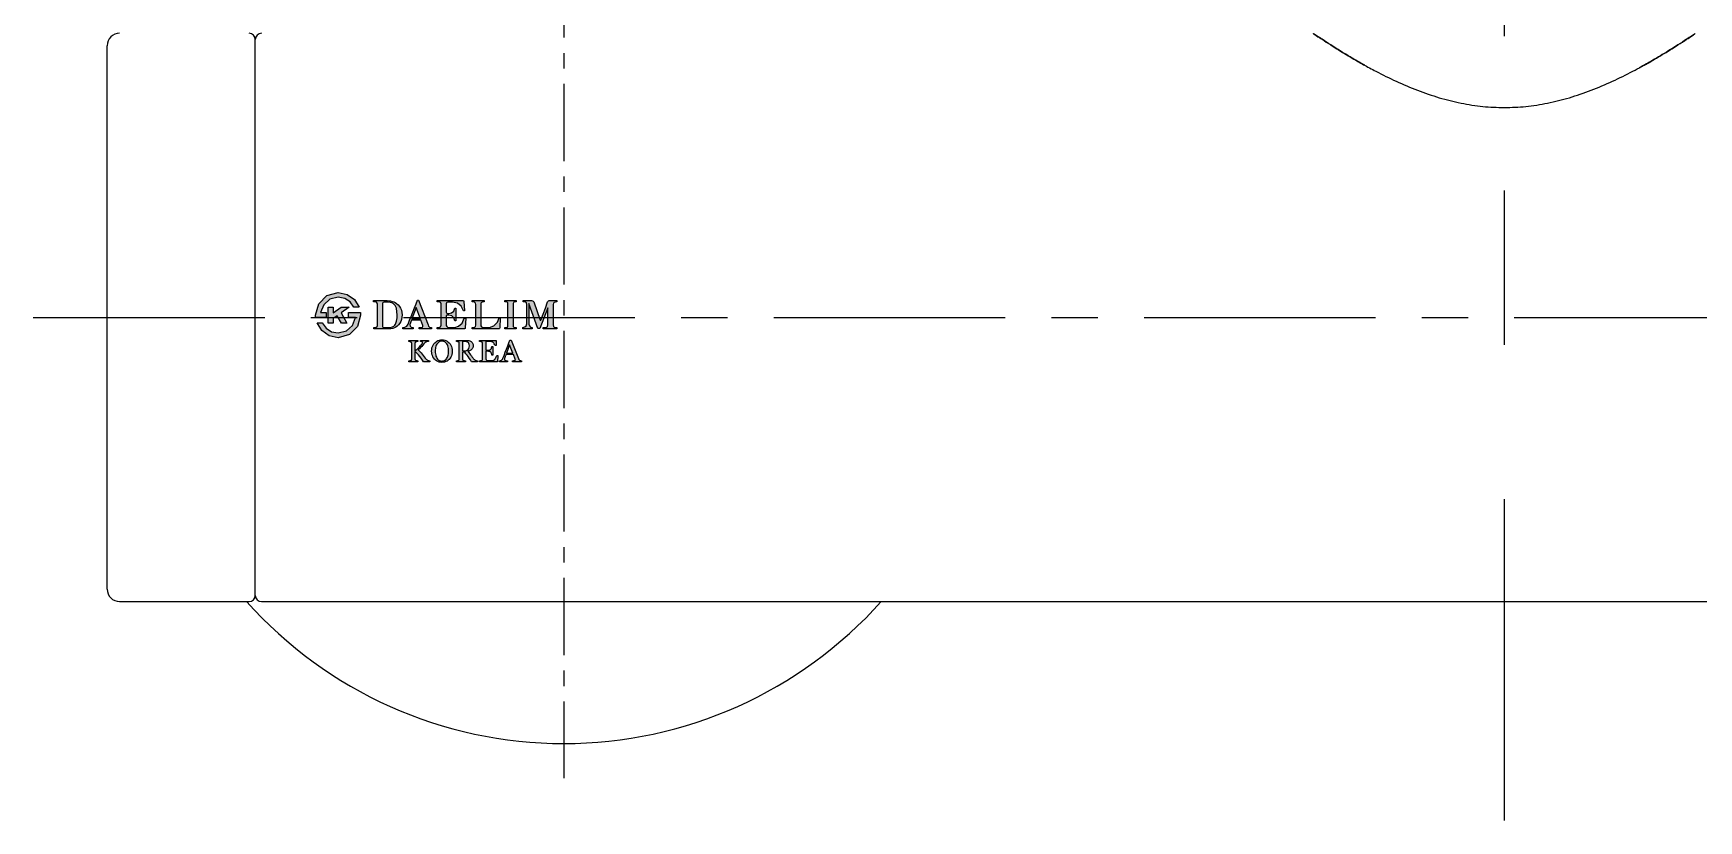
# Model space of a CAD drawing. Header units: millimetres. Extents: x 0 to 420, y 0 to 594.
# Drawn here: x 131.5 to 158.48, y 102.2 to 114.95 of the extents above; entities that cross this region are included whole.
import ezdxf

# ---------------------------------------------------------------- set-up
doc = ezdxf.new("R2010")
doc.units = ezdxf.units.MM
doc.header["$MEASUREMENT"] = 0
doc.linetypes.add('CENTER', pattern=[2, 1.25, -0.25, 0.25, -0.25])
doc.layers.get('0').update_dxf_attribs({"color": 2})
doc.layers.add('CL', color=1, linetype='CENTER')
doc.layers.add('D', color=2, linetype='Continuous')

msp = doc.modelspace()

# ---------------------------------------------------------------- hatches: boundary and pattern name
at = {"layer": 'D'}
h = msp.add_hatch(color=256, dxfattribs=at)
h.paths.add_polyline_path([(138.957, 110.213), (139.016, 110.272), (139.042, 110.344), (139.062, 110.344), (139.053, 110.177), (139.05, 110.168), (139.044, 110.162), (139.035, 110.161), (138.608, 110.161), (138.608, 110.184), (138.634, 110.184), (138.65, 110.19), (138.661, 110.203), (138.665, 110.221), (138.665, 110.557), (138.66, 110.58), (138.647, 110.593), (138.631, 110.598), (138.608, 110.598), (138.608, 110.621), (138.802, 110.621), (138.802, 110.598), (138.78, 110.598), (138.761, 110.591), (138.75, 110.577), (138.747, 110.561), (138.747, 110.229), (138.748, 110.21), (138.756, 110.195), (138.78, 110.187), (138.886, 110.187)])
h.paths.add_polyline_path([(139.016, 109.628), (138.727, 109.628), (138.727, 109.645), (138.732, 109.646), (138.739, 109.647), (138.747, 109.648), (138.754, 109.649), (138.759, 109.65), (138.763, 109.651), (138.767, 109.654), (138.771, 109.657), (138.773, 109.66), (138.775, 109.665), (138.776, 109.67), (138.777, 109.675), (138.777, 109.926), (138.776, 109.931), (138.775, 109.936), (138.774, 109.94), (138.771, 109.944), (138.768, 109.947), (138.763, 109.95), (138.758, 109.952), (138.752, 109.954), (138.745, 109.956), (138.738, 109.957), (138.732, 109.958), (138.727, 109.959), (138.727, 109.976), (138.996, 109.976), (138.996, 109.892), (138.978, 109.892), (138.974, 109.905), (138.966, 109.918), (138.957, 109.932), (138.946, 109.944), (138.936, 109.952), (138.926, 109.955), (138.92, 109.956), (138.914, 109.956), (138.908, 109.957), (138.9, 109.957), (138.892, 109.957), (138.884, 109.957), (138.829, 109.957), (138.829, 109.819), (138.868, 109.819), (138.88, 109.819), (138.889, 109.82), (138.896, 109.822), (138.901, 109.825), (138.906, 109.829), (138.911, 109.834), (138.914, 109.839), (138.918, 109.846), (138.92, 109.853), (138.922, 109.861), (138.924, 109.868), (138.925, 109.875), (138.944, 109.875), (138.944, 109.739), (138.925, 109.739), (138.924, 109.747), (138.922, 109.756), (138.92, 109.764), (138.917, 109.772), (138.914, 109.778), (138.911, 109.783), (138.906, 109.789), (138.9, 109.793), (138.894, 109.796), (138.887, 109.797), (138.878, 109.798), (138.868, 109.799), (138.829, 109.799), (138.829, 109.694), (138.829, 109.684), (138.83, 109.676), (138.831, 109.669), (138.833, 109.664), (138.836, 109.659), (138.84, 109.656), (138.844, 109.653), (138.85, 109.651), (138.857, 109.65), (138.865, 109.649), (138.876, 109.648), (138.888, 109.648), (138.894, 109.648), (138.902, 109.648), (138.91, 109.648), (138.918, 109.648), (138.926, 109.649), (138.932, 109.649), (138.938, 109.65), (138.945, 109.651), (138.951, 109.653), (138.957, 109.655), (138.962, 109.657), (138.966, 109.66), (138.973, 109.669), (138.981, 109.681), (138.989, 109.695), (138.996, 109.71), (139.002, 109.722), (139.005, 109.731), (139.023, 109.731)])
h.paths.add_polyline_path([(138.623, 109.881), (138.621, 109.869), (138.617, 109.858), (138.613, 109.848), (138.607, 109.839), (138.599, 109.831), (138.591, 109.824), (138.583, 109.818), (138.573, 109.813), (138.562, 109.808), (138.551, 109.804), (138.539, 109.8), (138.555, 109.778), (138.569, 109.759), (138.581, 109.742), (138.594, 109.726), (138.608, 109.707), (138.623, 109.686), (138.63, 109.677), (138.637, 109.669), (138.643, 109.664), (138.649, 109.659), (138.654, 109.656), (138.66, 109.652), (138.665, 109.65), (138.67, 109.649), (138.676, 109.647), (138.682, 109.646), (138.687, 109.646), (138.692, 109.645), (138.692, 109.628), (138.598, 109.628), (138.578, 109.659), (138.559, 109.687), (138.542, 109.713), (138.525, 109.736), (138.506, 109.761), (138.487, 109.786), (138.452, 109.786), (138.452, 109.675), (138.452, 109.67), (138.453, 109.665), (138.454, 109.66), (138.457, 109.656), (138.461, 109.653), (138.466, 109.65), (138.47, 109.649), (138.475, 109.648), (138.481, 109.647), (138.488, 109.646), (138.495, 109.646), (138.5, 109.645), (138.5, 109.628), (138.353, 109.628), (138.353, 109.645), (138.357, 109.646), (138.363, 109.646), (138.37, 109.647), (138.377, 109.648), (138.382, 109.649), (138.385, 109.65), (138.39, 109.653), (138.393, 109.656), (138.396, 109.66), (138.398, 109.664), (138.399, 109.669), (138.399, 109.675), (138.399, 109.927), (138.399, 109.933), (138.398, 109.938), (138.397, 109.943), (138.395, 109.947), (138.391, 109.95), (138.385, 109.953), (138.381, 109.954), (138.376, 109.955), (138.369, 109.957), (138.363, 109.958), (138.358, 109.958), (138.353, 109.959), (138.353, 109.976), (138.514, 109.976), (138.528, 109.976), (138.542, 109.974), (138.555, 109.972), (138.568, 109.968), (138.579, 109.963), (138.59, 109.957), (138.6, 109.95), (138.608, 109.942), (138.614, 109.932), (138.62, 109.92), (138.623, 109.908), (138.624, 109.893)])
h.paths.add_polyline_path([(139.275, 110.585), (139.272, 110.573), (139.272, 110.215), (139.274, 110.199), (139.282, 110.189), (139.297, 110.184), (139.319, 110.184), (139.319, 110.161), (139.136, 110.161), (139.136, 110.184), (139.161, 110.184), (139.179, 110.192), (139.186, 110.207), (139.187, 110.221), (139.187, 110.57), (139.185, 110.583), (139.176, 110.593), (139.16, 110.598), (139.136, 110.598), (139.136, 110.621), (139.319, 110.621), (139.319, 110.598), (139.297, 110.598), (139.284, 110.594)])
h.paths.add_polyline_path([(139.835, 110.504), (139.706, 110.168), (139.671, 110.168), (139.526, 110.573), (139.526, 110.572), (139.526, 110.294), (139.526, 110.239), (139.534, 110.211), (139.553, 110.191), (139.579, 110.184), (139.579, 110.161), (139.429, 110.161), (139.429, 110.184), (139.463, 110.193), (139.484, 110.213), (139.493, 110.242), (139.493, 110.557), (139.486, 110.582), (139.469, 110.594), (139.449, 110.598), (139.431, 110.598), (139.431, 110.621), (139.571, 110.621), (139.584, 110.618), (139.596, 110.61), (139.605, 110.598), (139.707, 110.306), (139.719, 110.306), (139.756, 110.403), (139.793, 110.5), (139.826, 110.598), (139.833, 110.608), (139.843, 110.616), (139.856, 110.621), (139.98, 110.621), (139.98, 110.598), (139.956, 110.597), (139.936, 110.591), (139.923, 110.577), (139.918, 110.557), (139.918, 110.226), (139.923, 110.203), (139.936, 110.189), (139.957, 110.184), (139.981, 110.184), (139.981, 110.161), (139.757, 110.161), (139.757, 110.184), (139.785, 110.183), (139.809, 110.187), (139.827, 110.201), (139.833, 110.226), (139.834, 110.501)])
h.paths.add_polyline_path([(139.24, 109.981), (139.356, 109.681), (139.359, 109.675), (139.361, 109.67), (139.364, 109.665), (139.368, 109.661), (139.372, 109.658), (139.378, 109.654), (139.382, 109.652), (139.387, 109.65), (139.392, 109.648), (139.398, 109.647), (139.403, 109.646), (139.407, 109.645), (139.407, 109.628), (139.262, 109.628), (139.262, 109.645), (139.274, 109.647), (139.285, 109.648), (139.294, 109.65), (139.301, 109.653), (139.305, 109.656), (139.307, 109.659), (139.307, 109.661), (139.307, 109.663), (139.306, 109.665), (139.306, 109.667), (139.305, 109.669), (139.305, 109.671), (139.276, 109.749), (139.154, 109.749), (139.15, 109.738), (139.146, 109.728), (139.143, 109.719), (139.14, 109.71), (139.137, 109.703), (139.135, 109.695), (139.133, 109.688), (139.132, 109.683), (139.13, 109.678), (139.13, 109.674), (139.129, 109.67), (139.129, 109.667), (139.131, 109.661), (139.136, 109.656), (139.145, 109.652), (139.155, 109.649), (139.167, 109.647), (139.18, 109.645), (139.18, 109.628), (139.049, 109.628), (139.049, 109.645), (139.053, 109.646), (139.058, 109.647), (139.064, 109.648), (139.07, 109.65), (139.076, 109.652), (139.08, 109.655), (139.086, 109.659), (139.091, 109.664), (139.095, 109.668), (139.099, 109.674), (139.102, 109.681), (139.106, 109.688), (139.124, 109.734), (139.143, 109.783), (139.164, 109.836), (139.184, 109.888), (139.203, 109.937), (139.22, 109.981)])
h.paths.add_polyline_path([(139.214, 109.905), (139.162, 109.77), (139.267, 109.77)], flags=16)
h.paths.add_polyline_path([(138.524, 109.817), (138.54, 109.829), (138.553, 109.845), (138.56, 109.865), (138.563, 109.888), (138.561, 109.907), (138.555, 109.924), (138.545, 109.938), (138.531, 109.948), (138.514, 109.954), (138.493, 109.957), (138.452, 109.957), (138.452, 109.807), (138.484, 109.807), (138.505, 109.809)], flags=16)
h.paths.add_polyline_path([(138.327, 110.498), (138.345, 110.498), (138.345, 110.292), (138.324, 110.292), (138.311, 110.341), (138.276, 110.374), (138.228, 110.386), (138.204, 110.386), (138.195, 110.383), (138.188, 110.377), (138.186, 110.369), (138.186, 110.248), (138.186, 110.235), (138.187, 110.224), (138.188, 110.215), (138.195, 110.201), (138.207, 110.191), (138.223, 110.187), (138.25, 110.187), (138.293, 110.187), (138.325, 110.187), (138.384, 110.206), (138.447, 110.257), (138.479, 110.334), (138.502, 110.334), (138.495, 110.179), (138.492, 110.17), (138.485, 110.163), (138.479, 110.161), (138.333, 110.161), (138.187, 110.161), (138.041, 110.161), (138.041, 110.184), (138.071, 110.186), (138.095, 110.196), (138.104, 110.223), (138.103, 110.568), (138.099, 110.582), (138.089, 110.593), (138.076, 110.597), (138.041, 110.598), (138.041, 110.621), (138.458, 110.621), (138.466, 110.619), (138.471, 110.615), (138.473, 110.609), (138.481, 110.457), (138.464, 110.457), (138.427, 110.531), (138.367, 110.578), (138.29, 110.595), (138.214, 110.595), (138.199, 110.592), (138.189, 110.583), (138.186, 110.57), (138.186, 110.431), (138.189, 110.422), (138.196, 110.415), (138.205, 110.412), (138.228, 110.412), (138.272, 110.422), (138.309, 110.45)])
h.paths.add_polyline_path([(136.569, 110.129), (136.67, 110.219), (136.719, 110.348), (136.603, 110.348), (136.603, 110.427), (136.719, 110.427), (136.766, 110.427), (136.798, 110.427), (136.799, 110.413), (136.8, 110.399), (136.8, 110.385), (136.75, 110.201), (136.619, 110.07), (136.435, 110.02), (136.288, 110.051), (136.17, 110.135), (136.093, 110.258), (136.178, 110.258), (136.24, 110.173), (136.329, 110.116), (136.435, 110.096)])
h.paths.add_polyline_path([(136.612, 110.514), (136.482, 110.42), (136.577, 110.253), (136.488, 110.253), (136.418, 110.374), (136.354, 110.328), (136.354, 110.253), (136.275, 110.253), (136.275, 110.514), (136.354, 110.514), (136.354, 110.424), (136.485, 110.514)])
h.paths.add_polyline_path([(136.63, 110.598), (136.541, 110.655), (136.435, 110.675), (136.301, 110.642), (136.201, 110.553), (136.151, 110.426), (136.239, 110.426), (136.239, 110.348), (136.151, 110.348), (136.1, 110.348), (136.072, 110.348), (136.071, 110.36), (136.07, 110.373), (136.07, 110.385), (136.12, 110.569), (136.251, 110.701), (136.435, 110.751), (136.582, 110.72), (136.7, 110.636), (136.777, 110.513), (136.692, 110.513)])
h.paths.add_polyline_path([(137.699, 110.506), (137.63, 110.326), (137.769, 110.326)], flags=16)
h.paths.add_polyline_path([(137.593, 110.301), (137.618, 110.365), (137.645, 110.435), (137.672, 110.504), (137.697, 110.568), (137.72, 110.627), (137.738, 110.627), (137.892, 110.23), (137.902, 110.204), (137.918, 110.189), (137.948, 110.184), (137.948, 110.161), (137.747, 110.161), (137.747, 110.183), (137.787, 110.183), (137.8, 110.188), (137.808, 110.2), (137.807, 110.217), (137.775, 110.303), (137.623, 110.303), (137.598, 110.234), (137.6, 110.206), (137.621, 110.19), (137.653, 110.184), (137.653, 110.161), (137.485, 110.161), (137.485, 110.184), (137.5, 110.186), (137.515, 110.19), (137.528, 110.195), (137.546, 110.208), (137.558, 110.221), (137.569, 110.241)])
h.paths.add_polyline_path([(137.071, 110.216), (137.071, 110.563), (137.068, 110.581), (137.059, 110.594), (137.041, 110.599), (137.009, 110.599), (137.009, 110.621), (137.231, 110.621), (137.259, 110.619), (137.286, 110.615), (137.313, 110.608), (137.339, 110.598), (137.362, 110.587), (137.383, 110.573), (137.408, 110.552), (137.429, 110.527), (137.447, 110.498), (137.46, 110.465), (137.468, 110.428), (137.471, 110.388), (137.469, 110.35), (137.463, 110.315), (137.452, 110.283), (137.435, 110.255), (137.416, 110.229), (137.393, 110.208), (137.37, 110.192), (137.347, 110.18), (137.32, 110.17), (137.287, 110.164), (137.252, 110.161), (137.218, 110.161), (137.011, 110.161), (137.011, 110.184), (137.037, 110.184), (137.054, 110.189), (137.066, 110.201)])
h.paths.add_polyline_path([(137.39, 110.34), (137.392, 110.388), (137.389, 110.439), (137.38, 110.498), (137.359, 110.543), (137.343, 110.559), (137.326, 110.573), (137.306, 110.584), (137.279, 110.591), (137.245, 110.594), (137.214, 110.595), (137.204, 110.594), (137.193, 110.594), (137.182, 110.594), (137.165, 110.589), (137.156, 110.579), (137.154, 110.566), (137.154, 110.213), (137.155, 110.199), (137.161, 110.191), (137.171, 110.184), (137.187, 110.183), (137.208, 110.184), (137.231, 110.184), (137.261, 110.185), (137.292, 110.19), (137.317, 110.198), (137.336, 110.209), (137.353, 110.224), (137.367, 110.241), (137.383, 110.285)], flags=16)
h.paths.add_polyline_path([(137.628, 109.674), (137.628, 109.926), (137.627, 109.931), (137.626, 109.936), (137.625, 109.94), (137.622, 109.944), (137.618, 109.948), (137.614, 109.95), (137.609, 109.952), (137.604, 109.954), (137.598, 109.956), (137.592, 109.957), (137.587, 109.958), (137.582, 109.959), (137.582, 109.976), (137.726, 109.976), (137.726, 109.959), (137.722, 109.959), (137.716, 109.958), (137.709, 109.957), (137.703, 109.955), (137.698, 109.954), (137.694, 109.953), (137.689, 109.951), (137.685, 109.947), (137.683, 109.943), (137.681, 109.939), (137.68, 109.934), (137.68, 109.928), (137.68, 109.808), (137.685, 109.808), (137.699, 109.821), (137.714, 109.834), (137.728, 109.847), (137.742, 109.86), (137.755, 109.874), (137.767, 109.887), (137.779, 109.901), (137.788, 109.913), (137.795, 109.923), (137.8, 109.932), (137.803, 109.939), (137.804, 109.947), (137.804, 109.949), (137.802, 109.951), (137.8, 109.953), (137.797, 109.954), (137.793, 109.955), (137.789, 109.957), (137.785, 109.957), (137.781, 109.958), (137.777, 109.958), (137.774, 109.959), (137.771, 109.959), (137.768, 109.959), (137.768, 109.976), (137.899, 109.976), (137.899, 109.959), (137.898, 109.959), (137.897, 109.959), (137.896, 109.959), (137.894, 109.959), (137.892, 109.958), (137.89, 109.958), (137.888, 109.958), (137.885, 109.958), (137.883, 109.957), (137.881, 109.957), (137.878, 109.956), (137.874, 109.956), (137.869, 109.954), (137.863, 109.952), (137.857, 109.949), (137.851, 109.946), (137.846, 109.943), (137.841, 109.939), (137.824, 109.919), (137.807, 109.899), (137.789, 109.879), (137.77, 109.859), (137.752, 109.841), (137.734, 109.823), (137.758, 109.796), (137.778, 109.772), (137.796, 109.751), (137.812, 109.73), (137.83, 109.708), (137.848, 109.686), (137.855, 109.677), (137.862, 109.67), (137.869, 109.664), (137.876, 109.659), (137.882, 109.655), (137.887, 109.652), (137.892, 109.65), (137.897, 109.649), (137.903, 109.647), (137.909, 109.646), (137.914, 109.646), (137.919, 109.645), (137.919, 109.628), (137.821, 109.628), (137.802, 109.657), (137.781, 109.686), (137.759, 109.715), (137.735, 109.743), (137.711, 109.771), (137.686, 109.798), (137.68, 109.798), (137.68, 109.677), (137.68, 109.672), (137.681, 109.667), (137.683, 109.663), (137.686, 109.659), (137.689, 109.655), (137.694, 109.652), (137.697, 109.651), (137.702, 109.65), (137.709, 109.648), (137.715, 109.647), (137.721, 109.646), (137.726, 109.645), (137.726, 109.628), (137.582, 109.628), (137.582, 109.645), (137.586, 109.646), (137.592, 109.646), (137.598, 109.647), (137.605, 109.648), (137.61, 109.649), (137.614, 109.65), (137.618, 109.652), (137.622, 109.656), (137.624, 109.659), (137.626, 109.664), (137.627, 109.669)])
h.paths.add_polyline_path([(137.997, 109.671), (137.984, 109.688), (137.972, 109.708), (137.962, 109.729), (137.955, 109.752), (137.951, 109.777), (137.95, 109.802), (137.951, 109.829), (137.956, 109.854), (137.963, 109.878), (137.973, 109.899), (137.985, 109.918), (138, 109.935), (138.016, 109.95), (138.034, 109.962), (138.053, 109.972), (138.074, 109.979), (138.095, 109.983), (138.117, 109.985), (138.14, 109.983), (138.162, 109.979), (138.183, 109.972), (138.202, 109.962), (138.22, 109.95), (138.236, 109.935), (138.25, 109.918), (138.262, 109.899), (138.272, 109.877), (138.279, 109.854), (138.283, 109.829), (138.285, 109.802), (138.283, 109.775), (138.279, 109.75), (138.271, 109.727), (138.262, 109.705), (138.249, 109.686), (138.235, 109.669), (138.219, 109.654), (138.201, 109.642), (138.182, 109.632), (138.161, 109.625), (138.14, 109.621), (138.117, 109.62), (138.094, 109.621), (138.071, 109.626), (138.05, 109.633), (138.031, 109.644), (138.013, 109.656)])
h.paths.add_polyline_path([(138.218, 109.868), (138.213, 109.887), (138.206, 109.904), (138.198, 109.919), (138.188, 109.932), (138.177, 109.942), (138.164, 109.951), (138.15, 109.958), (138.134, 109.962), (138.117, 109.963), (138.099, 109.961), (138.082, 109.957), (138.067, 109.949), (138.054, 109.939), (138.043, 109.927), (138.034, 109.913), (138.026, 109.898), (138.02, 109.881), (138.015, 109.863), (138.012, 109.843), (138.01, 109.823), (138.009, 109.802), (138.01, 109.779), (138.012, 109.758), (138.016, 109.738), (138.021, 109.72), (138.027, 109.703), (138.036, 109.687), (138.045, 109.674), (138.057, 109.663), (138.069, 109.654), (138.083, 109.647), (138.1, 109.643), (138.117, 109.642), (138.134, 109.643), (138.15, 109.647), (138.165, 109.654), (138.178, 109.663), (138.189, 109.675), (138.199, 109.688), (138.207, 109.704), (138.214, 109.721), (138.219, 109.739), (138.223, 109.758), (138.225, 109.779), (138.225, 109.802), (138.225, 109.825), (138.222, 109.847)], flags=16)

# ---------------------------------------------------------------- linework, layer by layer
at = {"color": 7, "linetype": 'Continuous'}
for p, q in [((132.693, 105.948), (132.693, 114.748)), ((135.093, 105.848), (135.093, 114.848)), ((132.893, 105.748), (134.993, 105.748)), ((135.193, 105.748), (178.573, 105.748))]:
    msp.add_line(p, q, dxfattribs=at)
for p, q in [((136.12, 110.569), (136.251, 110.701)), ((136.251, 110.701), (136.435, 110.751)), ((136.435, 110.675), (136.301, 110.642)), ((136.435, 110.751), (136.582, 110.72)), ((136.541, 110.655), (136.435, 110.675)), ((136.63, 110.598), (136.541, 110.655)), ((136.582, 110.72), (136.7, 110.636)), ((136.07, 110.385), (136.12, 110.569)), ((136.07, 110.373), (136.07, 110.385)), ((136.201, 110.553), (136.151, 110.426)), ((136.151, 110.426), (136.239, 110.426)), ((136.301, 110.642), (136.201, 110.553)), ((136.239, 110.426), (136.239, 110.348)), ((136.275, 110.253), (136.275, 110.514)), ((136.275, 110.514), (136.354, 110.514)), ((136.354, 110.424), (136.485, 110.514)), ((136.354, 110.514), (136.354, 110.424)), ((136.612, 110.514), (136.482, 110.42)), ((136.482, 110.42), (136.577, 110.253)), ((136.485, 110.514), (136.612, 110.514)), ((136.603, 110.427), (136.719, 110.427)), ((136.603, 110.348), (136.603, 110.427)), ((136.692, 110.513), (136.63, 110.598)), ((136.777, 110.513), (136.692, 110.513)), ((136.7, 110.636), (136.777, 110.513)), ((136.719, 110.427), (136.766, 110.427)), ((136.8, 110.385), (136.75, 110.201)), ((136.766, 110.427), (136.798, 110.427)), ((136.798, 110.427), (136.799, 110.413)), ((136.799, 110.413), (136.8, 110.399)), ((136.8, 110.399), (136.8, 110.385)), ((137.009, 110.621), (137.231, 110.621)), ((137.009, 110.599), (137.009, 110.621)), ((137.041, 110.599), (137.009, 110.599)), ((137.059, 110.594), (137.041, 110.599)), ((137.068, 110.581), (137.059, 110.594)), ((137.071, 110.563), (137.068, 110.581)), ((137.071, 110.216), (137.071, 110.563)), ((137.156, 110.579), (137.154, 110.566)), ((137.154, 110.566), (137.154, 110.213)), ((137.165, 110.589), (137.156, 110.579)), ((137.182, 110.594), (137.165, 110.589)), ((137.193, 110.594), (137.182, 110.594)), ((137.204, 110.594), (137.193, 110.594)), ((137.214, 110.595), (137.204, 110.594)), ((137.245, 110.594), (137.214, 110.595)), ((137.231, 110.621), (137.259, 110.619)), ((137.279, 110.591), (137.245, 110.594)), ((137.259, 110.619), (137.286, 110.615)), ((137.306, 110.584), (137.279, 110.591)), ((137.286, 110.615), (137.313, 110.608)), ((137.326, 110.573), (137.306, 110.584)), ((137.313, 110.608), (137.339, 110.598)), ((137.343, 110.559), (137.326, 110.573)), ((137.339, 110.598), (137.362, 110.587)), ((137.359, 110.543), (137.343, 110.559)), ((137.38, 110.498), (137.359, 110.543)), ((137.362, 110.587), (137.383, 110.573)), ((137.389, 110.439), (137.38, 110.498)), ((137.383, 110.573), (137.408, 110.552)), ((137.392, 110.388), (137.389, 110.439)), ((137.39, 110.34), (137.392, 110.388)), ((137.408, 110.552), (137.429, 110.527)), ((137.429, 110.527), (137.447, 110.498)), ((137.447, 110.498), (137.46, 110.465)), ((137.46, 110.465), (137.468, 110.428)), ((137.468, 110.428), (137.471, 110.388)), ((137.471, 110.388), (137.469, 110.35)), ((137.618, 110.365), (137.645, 110.435)), ((137.699, 110.506), (137.63, 110.326)), ((137.645, 110.435), (137.672, 110.504)), ((137.672, 110.504), (137.697, 110.568)), ((137.697, 110.568), (137.72, 110.627)), ((137.769, 110.326), (137.699, 110.506)), ((137.72, 110.627), (137.738, 110.627)), ((137.738, 110.627), (137.892, 110.23)), ((138.041, 110.598), (138.041, 110.621)), ((138.041, 110.621), (138.458, 110.621)), ((138.076, 110.597), (138.041, 110.598)), ((138.089, 110.593), (138.076, 110.597)), ((138.099, 110.582), (138.089, 110.593)), ((138.103, 110.568), (138.099, 110.582)), ((138.104, 110.223), (138.103, 110.568)), ((138.189, 110.583), (138.186, 110.57)), ((138.186, 110.57), (138.186, 110.431)), ((138.186, 110.431), (138.189, 110.422)), ((138.195, 110.383), (138.188, 110.377)), ((138.199, 110.592), (138.189, 110.583)), ((138.189, 110.422), (138.196, 110.415)), ((138.204, 110.386), (138.195, 110.383)), ((138.196, 110.415), (138.205, 110.412)), ((138.214, 110.595), (138.199, 110.592)), ((138.228, 110.386), (138.204, 110.386)), ((138.205, 110.412), (138.228, 110.412)), ((138.29, 110.595), (138.214, 110.595)), ((138.228, 110.412), (138.272, 110.422)), ((138.276, 110.374), (138.228, 110.386)), ((138.272, 110.422), (138.309, 110.45)), ((138.367, 110.578), (138.29, 110.595)), ((138.309, 110.45), (138.327, 110.498)), ((138.327, 110.498), (138.345, 110.498)), ((138.345, 110.498), (138.345, 110.292)), ((138.427, 110.531), (138.367, 110.578)), ((138.464, 110.457), (138.427, 110.531)), ((138.458, 110.621), (138.466, 110.619)), ((138.481, 110.457), (138.464, 110.457)), ((138.466, 110.619), (138.471, 110.615)), ((138.471, 110.615), (138.473, 110.609)), ((138.473, 110.609), (138.481, 110.457)), ((138.608, 110.621), (138.802, 110.621)), ((138.608, 110.598), (138.608, 110.621)), ((138.631, 110.598), (138.608, 110.598)), ((138.647, 110.593), (138.631, 110.598)), ((138.66, 110.58), (138.647, 110.593)), ((138.665, 110.557), (138.66, 110.58)), ((138.665, 110.221), (138.665, 110.557)), ((138.75, 110.577), (138.747, 110.561)), ((138.747, 110.561), (138.747, 110.229)), ((138.761, 110.591), (138.75, 110.577)), ((138.78, 110.598), (138.761, 110.591)), ((138.802, 110.598), (138.78, 110.598)), ((138.802, 110.621), (138.802, 110.598)), ((139.136, 110.621), (139.319, 110.621)), ((139.136, 110.598), (139.136, 110.621)), ((139.16, 110.598), (139.136, 110.598)), ((139.176, 110.593), (139.16, 110.598)), ((139.185, 110.583), (139.176, 110.593)), ((139.187, 110.57), (139.185, 110.583)), ((139.187, 110.221), (139.187, 110.57)), ((139.275, 110.585), (139.272, 110.573)), ((139.272, 110.573), (139.272, 110.215)), ((139.284, 110.594), (139.275, 110.585)), ((139.297, 110.598), (139.284, 110.594)), ((139.319, 110.598), (139.297, 110.598)), ((139.319, 110.621), (139.319, 110.598)), ((139.431, 110.621), (139.571, 110.621)), ((139.431, 110.598), (139.431, 110.621)), ((139.449, 110.598), (139.431, 110.598)), ((139.469, 110.594), (139.449, 110.598)), ((139.486, 110.582), (139.469, 110.594)), ((139.493, 110.557), (139.486, 110.582)), ((139.493, 110.242), (139.493, 110.557)), ((139.671, 110.168), (139.526, 110.573)), ((139.526, 110.573), (139.526, 110.572)), ((139.526, 110.572), (139.526, 110.294)), ((139.571, 110.621), (139.584, 110.618)), ((139.584, 110.618), (139.596, 110.61)), ((139.596, 110.61), (139.605, 110.598)), ((139.605, 110.598), (139.707, 110.306)), ((139.835, 110.504), (139.706, 110.168)), ((139.719, 110.306), (139.756, 110.403)), ((139.756, 110.403), (139.793, 110.5)), ((139.793, 110.5), (139.826, 110.598)), ((139.826, 110.598), (139.833, 110.608)), ((139.833, 110.608), (139.843, 110.616)), ((139.833, 110.226), (139.834, 110.501)), ((139.834, 110.501), (139.835, 110.504)), ((139.843, 110.616), (139.856, 110.621)), ((139.856, 110.621), (139.98, 110.621)), ((139.923, 110.577), (139.918, 110.557)), ((139.918, 110.557), (139.918, 110.226)), ((139.936, 110.591), (139.923, 110.577)), ((139.956, 110.597), (139.936, 110.591)), ((139.98, 110.598), (139.956, 110.597)), ((139.98, 110.621), (139.98, 110.598)), ((136.071, 110.36), (136.07, 110.373)), ((136.072, 110.348), (136.071, 110.36)), ((136.1, 110.348), (136.072, 110.348)), ((136.093, 110.258), (136.178, 110.258)), ((136.17, 110.135), (136.093, 110.258)), ((136.151, 110.348), (136.1, 110.348)), ((136.239, 110.348), (136.151, 110.348)), ((136.288, 110.051), (136.17, 110.135)), ((136.178, 110.258), (136.24, 110.173)), ((136.24, 110.173), (136.329, 110.116)), ((136.354, 110.253), (136.275, 110.253)), ((136.329, 110.116), (136.435, 110.096)), ((136.418, 110.374), (136.354, 110.328)), ((136.354, 110.328), (136.354, 110.253)), ((136.488, 110.253), (136.418, 110.374)), ((136.435, 110.096), (136.569, 110.129)), ((136.577, 110.253), (136.488, 110.253)), ((136.569, 110.129), (136.67, 110.219)), ((136.719, 110.348), (136.603, 110.348)), ((136.75, 110.201), (136.619, 110.07)), ((136.67, 110.219), (136.719, 110.348)), ((137.011, 110.184), (137.037, 110.184)), ((137.011, 110.161), (137.011, 110.184)), ((137.218, 110.161), (137.011, 110.161)), ((137.037, 110.184), (137.054, 110.189)), ((137.054, 110.189), (137.066, 110.201)), ((137.066, 110.201), (137.071, 110.216)), ((137.154, 110.213), (137.155, 110.199)), ((137.155, 110.199), (137.161, 110.191)), ((137.161, 110.191), (137.171, 110.184)), ((137.171, 110.184), (137.187, 110.183)), ((137.187, 110.183), (137.208, 110.184)), ((137.208, 110.184), (137.231, 110.184)), ((137.252, 110.161), (137.218, 110.161)), ((137.231, 110.184), (137.261, 110.185)), ((137.287, 110.164), (137.252, 110.161)), ((137.261, 110.185), (137.292, 110.19)), ((137.32, 110.17), (137.287, 110.164)), ((137.292, 110.19), (137.317, 110.198)), ((137.317, 110.198), (137.336, 110.209)), ((137.347, 110.18), (137.32, 110.17)), ((137.336, 110.209), (137.353, 110.224)), ((137.37, 110.192), (137.347, 110.18)), ((137.353, 110.224), (137.367, 110.241)), ((137.367, 110.241), (137.383, 110.285)), ((137.393, 110.208), (137.37, 110.192)), ((137.383, 110.285), (137.39, 110.34)), ((137.416, 110.229), (137.393, 110.208)), ((137.435, 110.255), (137.416, 110.229)), ((137.452, 110.283), (137.435, 110.255)), ((137.463, 110.315), (137.452, 110.283)), ((137.469, 110.35), (137.463, 110.315)), ((137.485, 110.184), (137.5, 110.186)), ((137.485, 110.161), (137.485, 110.184)), ((137.653, 110.161), (137.485, 110.161)), ((137.5, 110.186), (137.515, 110.19)), ((137.515, 110.19), (137.528, 110.195)), ((137.528, 110.195), (137.546, 110.208)), ((137.546, 110.208), (137.558, 110.221)), ((137.558, 110.221), (137.569, 110.241)), ((137.569, 110.241), (137.593, 110.301)), ((137.593, 110.301), (137.618, 110.365)), ((137.623, 110.303), (137.598, 110.234)), ((137.598, 110.234), (137.6, 110.206)), ((137.6, 110.206), (137.621, 110.19)), ((137.621, 110.19), (137.653, 110.184)), ((137.775, 110.303), (137.623, 110.303)), ((137.63, 110.326), (137.769, 110.326)), ((137.653, 110.184), (137.653, 110.161)), ((137.747, 110.183), (137.787, 110.183)), ((137.747, 110.161), (137.747, 110.183)), ((137.948, 110.161), (137.747, 110.161)), ((137.807, 110.217), (137.775, 110.303)), ((137.787, 110.183), (137.8, 110.188)), ((137.8, 110.188), (137.808, 110.2)), ((137.808, 110.2), (137.807, 110.217)), ((137.892, 110.23), (137.902, 110.204)), ((137.902, 110.204), (137.918, 110.189)), ((137.918, 110.189), (137.948, 110.184)), ((137.948, 110.184), (137.948, 110.161)), ((138.041, 110.184), (138.071, 110.186)), ((138.041, 110.161), (138.041, 110.184)), ((138.187, 110.161), (138.041, 110.161)), ((138.071, 110.186), (138.095, 110.196)), ((138.095, 110.196), (138.104, 110.223)), ((138.188, 110.377), (138.186, 110.369)), ((138.186, 110.369), (138.186, 110.248)), ((138.186, 110.248), (138.186, 110.235)), ((138.186, 110.235), (138.187, 110.224)), ((138.187, 110.224), (138.188, 110.215)), ((138.333, 110.161), (138.187, 110.161)), ((138.188, 110.215), (138.195, 110.201)), ((138.195, 110.201), (138.207, 110.191)), ((138.207, 110.191), (138.223, 110.187)), ((138.223, 110.187), (138.25, 110.187)), ((138.25, 110.187), (138.293, 110.187)), ((138.311, 110.341), (138.276, 110.374)), ((138.293, 110.187), (138.325, 110.187)), ((138.324, 110.292), (138.311, 110.341)), ((138.345, 110.292), (138.324, 110.292)), ((138.325, 110.187), (138.384, 110.206)), ((138.479, 110.161), (138.333, 110.161)), ((138.384, 110.206), (138.447, 110.257)), ((138.447, 110.257), (138.479, 110.334)), ((138.479, 110.334), (138.502, 110.334)), ((138.485, 110.163), (138.479, 110.161)), ((138.492, 110.17), (138.485, 110.163)), ((138.495, 110.179), (138.492, 110.17)), ((138.502, 110.334), (138.495, 110.179)), ((138.608, 110.184), (138.634, 110.184)), ((138.608, 110.161), (138.608, 110.184)), ((139.035, 110.161), (138.608, 110.161)), ((138.634, 110.184), (138.65, 110.19)), ((138.65, 110.19), (138.661, 110.203)), ((138.661, 110.203), (138.665, 110.221)), ((138.747, 110.229), (138.748, 110.21)), ((138.748, 110.21), (138.756, 110.195)), ((138.756, 110.195), (138.78, 110.187)), ((138.78, 110.187), (138.886, 110.187)), ((138.886, 110.187), (138.957, 110.213)), ((138.957, 110.213), (139.016, 110.272)), ((139.016, 110.272), (139.042, 110.344)), ((139.044, 110.162), (139.035, 110.161)), ((139.042, 110.344), (139.062, 110.344)), ((139.05, 110.168), (139.044, 110.162)), ((139.053, 110.177), (139.05, 110.168)), ((139.062, 110.344), (139.053, 110.177)), ((139.136, 110.184), (139.161, 110.184)), ((139.136, 110.161), (139.136, 110.184)), ((139.319, 110.161), (139.136, 110.161)), ((139.161, 110.184), (139.179, 110.192)), ((139.179, 110.192), (139.186, 110.207)), ((139.186, 110.207), (139.187, 110.221)), ((139.272, 110.215), (139.274, 110.199)), ((139.274, 110.199), (139.282, 110.189)), ((139.282, 110.189), (139.297, 110.184)), ((139.297, 110.184), (139.319, 110.184)), ((139.319, 110.184), (139.319, 110.161)), ((139.429, 110.184), (139.463, 110.193)), ((139.429, 110.161), (139.429, 110.184)), ((139.579, 110.161), (139.429, 110.161)), ((139.463, 110.193), (139.484, 110.213)), ((139.484, 110.213), (139.493, 110.242)), ((139.526, 110.294), (139.526, 110.239)), ((139.526, 110.239), (139.534, 110.211)), ((139.534, 110.211), (139.553, 110.191)), ((139.553, 110.191), (139.579, 110.184)), ((139.579, 110.184), (139.579, 110.161)), ((139.706, 110.168), (139.671, 110.168)), ((139.707, 110.306), (139.719, 110.306)), ((139.757, 110.184), (139.785, 110.183)), ((139.757, 110.161), (139.757, 110.184)), ((139.981, 110.161), (139.757, 110.161)), ((139.785, 110.183), (139.809, 110.187)), ((139.809, 110.187), (139.827, 110.201)), ((139.827, 110.201), (139.833, 110.226)), ((139.918, 110.226), (139.923, 110.203)), ((139.923, 110.203), (139.936, 110.189)), ((139.936, 110.189), (139.957, 110.184)), ((139.957, 110.184), (139.981, 110.184)), ((139.981, 110.184), (139.981, 110.161)), ((136.435, 110.02), (136.288, 110.051)), ((136.619, 110.07), (136.435, 110.02)), ((137.582, 109.976), (137.726, 109.976)), ((137.582, 109.959), (137.582, 109.976)), ((137.587, 109.958), (137.582, 109.959)), ((137.592, 109.957), (137.587, 109.958)), ((137.598, 109.956), (137.592, 109.957)), ((137.604, 109.954), (137.598, 109.956)), ((137.609, 109.952), (137.604, 109.954)), ((137.614, 109.95), (137.609, 109.952)), ((137.618, 109.948), (137.614, 109.95)), ((137.622, 109.944), (137.618, 109.948)), ((137.625, 109.94), (137.622, 109.944)), ((137.626, 109.936), (137.625, 109.94)), ((137.627, 109.931), (137.626, 109.936)), ((137.628, 109.926), (137.627, 109.931)), ((137.628, 109.674), (137.628, 109.926)), ((137.681, 109.939), (137.68, 109.934)), ((137.68, 109.934), (137.68, 109.928)), ((137.68, 109.928), (137.68, 109.808)), ((137.683, 109.943), (137.681, 109.939)), ((137.685, 109.947), (137.683, 109.943)), ((137.689, 109.951), (137.685, 109.947)), ((137.694, 109.953), (137.689, 109.951)), ((137.698, 109.954), (137.694, 109.953)), ((137.703, 109.955), (137.698, 109.954)), ((137.709, 109.957), (137.703, 109.955)), ((137.716, 109.958), (137.709, 109.957)), ((137.714, 109.834), (137.728, 109.847)), ((137.722, 109.959), (137.716, 109.958)), ((137.726, 109.959), (137.722, 109.959)), ((137.726, 109.976), (137.726, 109.959)), ((137.728, 109.847), (137.742, 109.86)), ((137.752, 109.841), (137.734, 109.823)), ((137.742, 109.86), (137.755, 109.874)), ((137.77, 109.859), (137.752, 109.841)), ((137.755, 109.874), (137.767, 109.887)), ((137.767, 109.887), (137.779, 109.901)), ((137.768, 109.959), (137.768, 109.976)), ((137.768, 109.976), (137.899, 109.976)), ((137.771, 109.959), (137.768, 109.959)), ((137.789, 109.879), (137.77, 109.859)), ((137.774, 109.959), (137.771, 109.959)), ((137.777, 109.958), (137.774, 109.959)), ((137.781, 109.958), (137.777, 109.958)), ((137.779, 109.901), (137.788, 109.913)), ((137.785, 109.957), (137.781, 109.958)), ((137.789, 109.957), (137.785, 109.957)), ((137.788, 109.913), (137.795, 109.923)), ((137.793, 109.955), (137.789, 109.957)), ((137.807, 109.899), (137.789, 109.879)), ((137.797, 109.954), (137.793, 109.955)), ((137.795, 109.923), (137.8, 109.932)), ((137.8, 109.953), (137.797, 109.954)), ((137.802, 109.951), (137.8, 109.953)), ((137.8, 109.932), (137.803, 109.939)), ((137.804, 109.949), (137.802, 109.951)), ((137.803, 109.939), (137.804, 109.947)), ((137.804, 109.947), (137.804, 109.949)), ((137.824, 109.919), (137.807, 109.899)), ((137.841, 109.939), (137.824, 109.919)), ((137.846, 109.943), (137.841, 109.939)), ((137.851, 109.946), (137.846, 109.943)), ((137.857, 109.949), (137.851, 109.946)), ((137.863, 109.952), (137.857, 109.949)), ((137.869, 109.954), (137.863, 109.952)), ((137.874, 109.956), (137.869, 109.954)), ((137.878, 109.956), (137.874, 109.956)), ((137.881, 109.957), (137.878, 109.956)), ((137.883, 109.957), (137.881, 109.957)), ((137.885, 109.958), (137.883, 109.957)), ((137.888, 109.958), (137.885, 109.958)), ((137.89, 109.958), (137.888, 109.958)), ((137.892, 109.958), (137.89, 109.958)), ((137.894, 109.959), (137.892, 109.958)), ((137.896, 109.959), (137.894, 109.959)), ((137.897, 109.959), (137.896, 109.959)), ((137.898, 109.959), (137.897, 109.959)), ((137.899, 109.959), (137.898, 109.959)), ((137.899, 109.976), (137.899, 109.959)), ((137.951, 109.829), (137.956, 109.854)), ((137.956, 109.854), (137.963, 109.878)), ((137.963, 109.878), (137.973, 109.899)), ((137.973, 109.899), (137.985, 109.918)), ((137.985, 109.918), (138, 109.935)), ((138, 109.935), (138.016, 109.95)), ((138.012, 109.843), (138.01, 109.823)), ((138.015, 109.863), (138.012, 109.843)), ((138.02, 109.881), (138.015, 109.863)), ((138.016, 109.95), (138.034, 109.962)), ((138.026, 109.898), (138.02, 109.881)), ((138.034, 109.913), (138.026, 109.898)), ((138.034, 109.962), (138.053, 109.972)), ((138.043, 109.927), (138.034, 109.913)), ((138.054, 109.939), (138.043, 109.927)), ((138.053, 109.972), (138.074, 109.979)), ((138.067, 109.949), (138.054, 109.939)), ((138.082, 109.957), (138.067, 109.949)), ((138.074, 109.979), (138.095, 109.983)), ((138.099, 109.961), (138.082, 109.957)), ((138.095, 109.983), (138.117, 109.985)), ((138.117, 109.963), (138.099, 109.961)), ((138.117, 109.985), (138.14, 109.983)), ((138.134, 109.962), (138.117, 109.963)), ((138.15, 109.958), (138.134, 109.962)), ((138.14, 109.983), (138.162, 109.979)), ((138.164, 109.951), (138.15, 109.958)), ((138.162, 109.979), (138.183, 109.972)), ((138.177, 109.942), (138.164, 109.951)), ((138.188, 109.932), (138.177, 109.942)), ((138.183, 109.972), (138.202, 109.962)), ((138.198, 109.919), (138.188, 109.932)), ((138.206, 109.904), (138.198, 109.919)), ((138.202, 109.962), (138.22, 109.95)), ((138.213, 109.887), (138.206, 109.904)), ((138.218, 109.868), (138.213, 109.887)), ((138.222, 109.847), (138.218, 109.868)), ((138.22, 109.95), (138.236, 109.935)), ((138.225, 109.825), (138.222, 109.847)), ((138.236, 109.935), (138.25, 109.918)), ((138.25, 109.918), (138.262, 109.899)), ((138.262, 109.899), (138.272, 109.877)), ((138.272, 109.877), (138.279, 109.854)), ((138.279, 109.854), (138.283, 109.829)), ((138.353, 109.976), (138.514, 109.976)), ((138.353, 109.959), (138.353, 109.976)), ((138.358, 109.958), (138.353, 109.959)), ((138.363, 109.958), (138.358, 109.958)), ((138.369, 109.957), (138.363, 109.958)), ((138.376, 109.955), (138.369, 109.957)), ((138.381, 109.954), (138.376, 109.955)), ((138.385, 109.953), (138.381, 109.954)), ((138.391, 109.95), (138.385, 109.953)), ((138.395, 109.947), (138.391, 109.95)), ((138.397, 109.943), (138.395, 109.947)), ((138.398, 109.938), (138.397, 109.943)), ((138.399, 109.933), (138.398, 109.938)), ((138.399, 109.927), (138.399, 109.933)), ((138.399, 109.675), (138.399, 109.927)), ((138.493, 109.957), (138.452, 109.957)), ((138.452, 109.957), (138.452, 109.807)), ((138.514, 109.954), (138.493, 109.957)), ((138.514, 109.976), (138.528, 109.976)), ((138.531, 109.948), (138.514, 109.954)), ((138.528, 109.976), (138.542, 109.974)), ((138.545, 109.938), (138.531, 109.948)), ((138.54, 109.829), (138.553, 109.845)), ((138.542, 109.974), (138.555, 109.972)), ((138.555, 109.924), (138.545, 109.938)), ((138.553, 109.845), (138.56, 109.865)), ((138.555, 109.972), (138.568, 109.968)), ((138.561, 109.907), (138.555, 109.924)), ((138.56, 109.865), (138.563, 109.888)), ((138.563, 109.888), (138.561, 109.907)), ((138.568, 109.968), (138.579, 109.963)), ((138.579, 109.963), (138.59, 109.957)), ((138.59, 109.957), (138.6, 109.95)), ((138.6, 109.95), (138.608, 109.942)), ((138.613, 109.848), (138.607, 109.839)), ((138.608, 109.942), (138.614, 109.932)), ((138.617, 109.858), (138.613, 109.848)), ((138.614, 109.932), (138.62, 109.92)), ((138.621, 109.869), (138.617, 109.858)), ((138.62, 109.92), (138.623, 109.908)), ((138.623, 109.881), (138.621, 109.869)), ((138.623, 109.908), (138.624, 109.893)), ((138.624, 109.893), (138.623, 109.881)), ((138.727, 109.959), (138.727, 109.976)), ((138.727, 109.976), (138.996, 109.976)), ((138.732, 109.958), (138.727, 109.959)), ((138.738, 109.957), (138.732, 109.958)), ((138.745, 109.956), (138.738, 109.957)), ((138.752, 109.954), (138.745, 109.956)), ((138.758, 109.952), (138.752, 109.954)), ((138.763, 109.95), (138.758, 109.952)), ((138.768, 109.947), (138.763, 109.95)), ((138.771, 109.944), (138.768, 109.947)), ((138.774, 109.94), (138.771, 109.944)), ((138.775, 109.936), (138.774, 109.94)), ((138.776, 109.931), (138.775, 109.936)), ((138.777, 109.926), (138.776, 109.931)), ((138.777, 109.675), (138.777, 109.926)), ((138.884, 109.957), (138.829, 109.957)), ((138.829, 109.957), (138.829, 109.819)), ((138.892, 109.957), (138.884, 109.957)), ((138.9, 109.957), (138.892, 109.957)), ((138.908, 109.957), (138.9, 109.957)), ((138.914, 109.956), (138.908, 109.957)), ((138.92, 109.956), (138.914, 109.956)), ((138.914, 109.839), (138.918, 109.846)), ((138.918, 109.846), (138.92, 109.853)), ((138.926, 109.955), (138.92, 109.956)), ((138.92, 109.853), (138.922, 109.861)), ((138.922, 109.861), (138.924, 109.868)), ((138.924, 109.868), (138.925, 109.875)), ((138.925, 109.875), (138.944, 109.875)), ((138.936, 109.952), (138.926, 109.955)), ((138.946, 109.944), (138.936, 109.952)), ((138.944, 109.875), (138.944, 109.739)), ((138.957, 109.932), (138.946, 109.944)), ((138.966, 109.918), (138.957, 109.932)), ((138.974, 109.905), (138.966, 109.918)), ((138.978, 109.892), (138.974, 109.905)), ((138.996, 109.892), (138.978, 109.892)), ((138.996, 109.976), (138.996, 109.892)), ((139.214, 109.905), (139.162, 109.77)), ((139.164, 109.836), (139.184, 109.888)), ((139.184, 109.888), (139.203, 109.937)), ((139.203, 109.937), (139.22, 109.981)), ((139.267, 109.77), (139.214, 109.905)), ((139.22, 109.981), (139.24, 109.981)), ((139.24, 109.981), (139.356, 109.681)), ((137.582, 109.645), (137.586, 109.646)), ((137.582, 109.628), (137.582, 109.645)), ((137.726, 109.628), (137.582, 109.628)), ((137.586, 109.646), (137.592, 109.646)), ((137.592, 109.646), (137.598, 109.647)), ((137.598, 109.647), (137.605, 109.648)), ((137.605, 109.648), (137.61, 109.649)), ((137.61, 109.649), (137.614, 109.65)), ((137.614, 109.65), (137.618, 109.652)), ((137.618, 109.652), (137.622, 109.656)), ((137.622, 109.656), (137.624, 109.659)), ((137.624, 109.659), (137.626, 109.664)), ((137.626, 109.664), (137.627, 109.669)), ((137.627, 109.669), (137.628, 109.674)), ((137.68, 109.808), (137.685, 109.808)), ((137.686, 109.798), (137.68, 109.798)), ((137.68, 109.798), (137.68, 109.677)), ((137.68, 109.677), (137.68, 109.672)), ((137.68, 109.672), (137.681, 109.667)), ((137.681, 109.667), (137.683, 109.663)), ((137.683, 109.663), (137.686, 109.659)), ((137.685, 109.808), (137.699, 109.821)), ((137.711, 109.771), (137.686, 109.798)), ((137.686, 109.659), (137.689, 109.655)), ((137.689, 109.655), (137.694, 109.652)), ((137.694, 109.652), (137.697, 109.651)), ((137.697, 109.651), (137.702, 109.65)), ((137.699, 109.821), (137.714, 109.834)), ((137.702, 109.65), (137.709, 109.648)), ((137.709, 109.648), (137.715, 109.647)), ((137.735, 109.743), (137.711, 109.771)), ((137.715, 109.647), (137.721, 109.646)), ((137.721, 109.646), (137.726, 109.645)), ((137.726, 109.645), (137.726, 109.628)), ((137.734, 109.823), (137.758, 109.796)), ((137.759, 109.715), (137.735, 109.743)), ((137.758, 109.796), (137.778, 109.772)), ((137.781, 109.686), (137.759, 109.715)), ((137.778, 109.772), (137.796, 109.751)), ((137.802, 109.657), (137.781, 109.686)), ((137.796, 109.751), (137.812, 109.73)), ((137.821, 109.628), (137.802, 109.657)), ((137.812, 109.73), (137.83, 109.708)), ((137.919, 109.628), (137.821, 109.628)), ((137.83, 109.708), (137.848, 109.686)), ((137.848, 109.686), (137.855, 109.677)), ((137.855, 109.677), (137.862, 109.67)), ((137.862, 109.67), (137.869, 109.664)), ((137.869, 109.664), (137.876, 109.659)), ((137.876, 109.659), (137.882, 109.655)), ((137.882, 109.655), (137.887, 109.652)), ((137.887, 109.652), (137.892, 109.65)), ((137.892, 109.65), (137.897, 109.649)), ((137.897, 109.649), (137.903, 109.647)), ((137.903, 109.647), (137.909, 109.646)), ((137.909, 109.646), (137.914, 109.646)), ((137.914, 109.646), (137.919, 109.645)), ((137.919, 109.645), (137.919, 109.628)), ((137.95, 109.802), (137.951, 109.829)), ((137.951, 109.777), (137.95, 109.802)), ((137.955, 109.752), (137.951, 109.777)), ((137.962, 109.729), (137.955, 109.752)), ((137.972, 109.708), (137.962, 109.729)), ((137.984, 109.688), (137.972, 109.708)), ((137.997, 109.671), (137.984, 109.688)), ((138.013, 109.656), (137.997, 109.671)), ((138.01, 109.823), (138.009, 109.802)), ((138.009, 109.802), (138.01, 109.779)), ((138.01, 109.779), (138.012, 109.758)), ((138.012, 109.758), (138.016, 109.738)), ((138.031, 109.644), (138.013, 109.656)), ((138.016, 109.738), (138.021, 109.72)), ((138.021, 109.72), (138.027, 109.703)), ((138.027, 109.703), (138.036, 109.687)), ((138.05, 109.633), (138.031, 109.644)), ((138.036, 109.687), (138.045, 109.674)), ((138.045, 109.674), (138.057, 109.663)), ((138.071, 109.626), (138.05, 109.633)), ((138.057, 109.663), (138.069, 109.654)), ((138.069, 109.654), (138.083, 109.647)), ((138.094, 109.621), (138.071, 109.626)), ((138.083, 109.647), (138.1, 109.643)), ((138.117, 109.62), (138.094, 109.621)), ((138.1, 109.643), (138.117, 109.642)), ((138.117, 109.642), (138.134, 109.643)), ((138.14, 109.621), (138.117, 109.62)), ((138.134, 109.643), (138.15, 109.647)), ((138.161, 109.625), (138.14, 109.621)), ((138.15, 109.647), (138.165, 109.654)), ((138.182, 109.632), (138.161, 109.625)), ((138.165, 109.654), (138.178, 109.663)), ((138.178, 109.663), (138.189, 109.675)), ((138.201, 109.642), (138.182, 109.632)), ((138.189, 109.675), (138.199, 109.688)), ((138.199, 109.688), (138.207, 109.704)), ((138.219, 109.654), (138.201, 109.642)), ((138.207, 109.704), (138.214, 109.721)), ((138.214, 109.721), (138.219, 109.739)), ((138.219, 109.739), (138.223, 109.758)), ((138.235, 109.669), (138.219, 109.654)), ((138.223, 109.758), (138.225, 109.779)), ((138.225, 109.802), (138.225, 109.825)), ((138.225, 109.779), (138.225, 109.802)), ((138.249, 109.686), (138.235, 109.669)), ((138.262, 109.705), (138.249, 109.686)), ((138.271, 109.727), (138.262, 109.705)), ((138.279, 109.75), (138.271, 109.727)), ((138.283, 109.775), (138.279, 109.75)), ((138.283, 109.829), (138.285, 109.802)), ((138.285, 109.802), (138.283, 109.775)), ((138.353, 109.645), (138.357, 109.646)), ((138.353, 109.628), (138.353, 109.645)), ((138.5, 109.628), (138.353, 109.628)), ((138.357, 109.646), (138.363, 109.646)), ((138.363, 109.646), (138.37, 109.647)), ((138.37, 109.647), (138.377, 109.648)), ((138.377, 109.648), (138.382, 109.649)), ((138.382, 109.649), (138.385, 109.65)), ((138.385, 109.65), (138.39, 109.653)), ((138.39, 109.653), (138.393, 109.656)), ((138.393, 109.656), (138.396, 109.66)), ((138.396, 109.66), (138.398, 109.664)), ((138.398, 109.664), (138.399, 109.669)), ((138.399, 109.669), (138.399, 109.675)), ((138.452, 109.807), (138.484, 109.807)), ((138.452, 109.786), (138.452, 109.675)), ((138.487, 109.786), (138.452, 109.786)), ((138.452, 109.675), (138.452, 109.67)), ((138.452, 109.67), (138.453, 109.665)), ((138.453, 109.665), (138.454, 109.66)), ((138.454, 109.66), (138.457, 109.656)), ((138.457, 109.656), (138.461, 109.653)), ((138.461, 109.653), (138.466, 109.65)), ((138.466, 109.65), (138.47, 109.649)), ((138.47, 109.649), (138.475, 109.648)), ((138.475, 109.648), (138.481, 109.647)), ((138.481, 109.647), (138.488, 109.646)), ((138.484, 109.807), (138.505, 109.809)), ((138.506, 109.761), (138.487, 109.786)), ((138.488, 109.646), (138.495, 109.646)), ((138.495, 109.646), (138.5, 109.645)), ((138.5, 109.645), (138.5, 109.628)), ((138.505, 109.809), (138.524, 109.817)), ((138.525, 109.736), (138.506, 109.761)), ((138.524, 109.817), (138.54, 109.829)), ((138.542, 109.713), (138.525, 109.736)), ((138.551, 109.804), (138.539, 109.8)), ((138.539, 109.8), (138.555, 109.778)), ((138.559, 109.687), (138.542, 109.713)), ((138.562, 109.808), (138.551, 109.804)), ((138.555, 109.778), (138.569, 109.759)), ((138.578, 109.659), (138.559, 109.687)), ((138.573, 109.813), (138.562, 109.808)), ((138.569, 109.759), (138.581, 109.742)), ((138.583, 109.818), (138.573, 109.813)), ((138.598, 109.628), (138.578, 109.659)), ((138.581, 109.742), (138.594, 109.726)), ((138.591, 109.824), (138.583, 109.818)), ((138.599, 109.831), (138.591, 109.824)), ((138.594, 109.726), (138.608, 109.707)), ((138.692, 109.628), (138.598, 109.628)), ((138.607, 109.839), (138.599, 109.831)), ((138.608, 109.707), (138.623, 109.686)), ((138.623, 109.686), (138.63, 109.677)), ((138.63, 109.677), (138.637, 109.669)), ((138.637, 109.669), (138.643, 109.664)), ((138.643, 109.664), (138.649, 109.659)), ((138.649, 109.659), (138.654, 109.656)), ((138.654, 109.656), (138.66, 109.652)), ((138.66, 109.652), (138.665, 109.65)), ((138.665, 109.65), (138.67, 109.649)), ((138.67, 109.649), (138.676, 109.647)), ((138.676, 109.647), (138.682, 109.646)), ((138.682, 109.646), (138.687, 109.646)), ((138.687, 109.646), (138.692, 109.645)), ((138.692, 109.645), (138.692, 109.628)), ((138.727, 109.645), (138.732, 109.646)), ((138.727, 109.628), (138.727, 109.645)), ((139.016, 109.628), (138.727, 109.628)), ((138.732, 109.646), (138.739, 109.647)), ((138.739, 109.647), (138.747, 109.648)), ((138.747, 109.648), (138.754, 109.649)), ((138.754, 109.649), (138.759, 109.65)), ((138.759, 109.65), (138.763, 109.651)), ((138.763, 109.651), (138.767, 109.654)), ((138.767, 109.654), (138.771, 109.657)), ((138.771, 109.657), (138.773, 109.66)), ((138.773, 109.66), (138.775, 109.665)), ((138.775, 109.665), (138.776, 109.67)), ((138.776, 109.67), (138.777, 109.675)), ((138.829, 109.819), (138.868, 109.819)), ((138.829, 109.799), (138.829, 109.694)), ((138.868, 109.799), (138.829, 109.799)), ((138.829, 109.694), (138.829, 109.684)), ((138.829, 109.684), (138.83, 109.676)), ((138.83, 109.676), (138.831, 109.669)), ((138.831, 109.669), (138.833, 109.664)), ((138.833, 109.664), (138.836, 109.659)), ((138.836, 109.659), (138.84, 109.656)), ((138.84, 109.656), (138.844, 109.653)), ((138.844, 109.653), (138.85, 109.651)), ((138.85, 109.651), (138.857, 109.65)), ((138.857, 109.65), (138.865, 109.649)), ((138.865, 109.649), (138.876, 109.648)), ((138.868, 109.819), (138.88, 109.819)), ((138.878, 109.798), (138.868, 109.799)), ((138.876, 109.648), (138.888, 109.648)), ((138.887, 109.797), (138.878, 109.798)), ((138.88, 109.819), (138.889, 109.82)), ((138.894, 109.796), (138.887, 109.797)), ((138.888, 109.648), (138.894, 109.648)), ((138.889, 109.82), (138.896, 109.822)), ((138.9, 109.793), (138.894, 109.796)), ((138.894, 109.648), (138.902, 109.648)), ((138.896, 109.822), (138.901, 109.825)), ((138.906, 109.789), (138.9, 109.793)), ((138.901, 109.825), (138.906, 109.829)), ((138.902, 109.648), (138.91, 109.648)), ((138.906, 109.829), (138.911, 109.834)), ((138.911, 109.783), (138.906, 109.789)), ((138.91, 109.648), (138.918, 109.648)), ((138.911, 109.834), (138.914, 109.839)), ((138.914, 109.778), (138.911, 109.783)), ((138.917, 109.772), (138.914, 109.778)), ((138.92, 109.764), (138.917, 109.772)), ((138.918, 109.648), (138.926, 109.649)), ((138.922, 109.756), (138.92, 109.764)), ((138.924, 109.747), (138.922, 109.756)), ((138.925, 109.739), (138.924, 109.747)), ((138.944, 109.739), (138.925, 109.739)), ((138.926, 109.649), (138.932, 109.649)), ((138.932, 109.649), (138.938, 109.65)), ((138.938, 109.65), (138.945, 109.651)), ((138.945, 109.651), (138.951, 109.653)), ((138.951, 109.653), (138.957, 109.655)), ((138.957, 109.655), (138.962, 109.657)), ((138.962, 109.657), (138.966, 109.66)), ((138.966, 109.66), (138.973, 109.669)), ((138.973, 109.669), (138.981, 109.681)), ((138.981, 109.681), (138.989, 109.695)), ((138.989, 109.695), (138.996, 109.71)), ((138.996, 109.71), (139.002, 109.722)), ((139.002, 109.722), (139.005, 109.731)), ((139.005, 109.731), (139.023, 109.731)), ((139.023, 109.731), (139.016, 109.628)), ((139.049, 109.645), (139.053, 109.646)), ((139.049, 109.628), (139.049, 109.645)), ((139.18, 109.628), (139.049, 109.628)), ((139.053, 109.646), (139.058, 109.647)), ((139.058, 109.647), (139.064, 109.648)), ((139.064, 109.648), (139.07, 109.65)), ((139.07, 109.65), (139.076, 109.652)), ((139.076, 109.652), (139.08, 109.655)), ((139.08, 109.655), (139.086, 109.659)), ((139.086, 109.659), (139.091, 109.664)), ((139.091, 109.664), (139.095, 109.668)), ((139.095, 109.668), (139.099, 109.674)), ((139.099, 109.674), (139.102, 109.681)), ((139.102, 109.681), (139.106, 109.688)), ((139.106, 109.688), (139.124, 109.734)), ((139.124, 109.734), (139.143, 109.783)), ((139.13, 109.674), (139.129, 109.67)), ((139.129, 109.67), (139.129, 109.667)), ((139.129, 109.667), (139.131, 109.661)), ((139.132, 109.683), (139.13, 109.678)), ((139.13, 109.678), (139.13, 109.674)), ((139.131, 109.661), (139.136, 109.656)), ((139.133, 109.688), (139.132, 109.683)), ((139.135, 109.695), (139.133, 109.688)), ((139.137, 109.703), (139.135, 109.695)), ((139.136, 109.656), (139.145, 109.652)), ((139.14, 109.71), (139.137, 109.703)), ((139.143, 109.719), (139.14, 109.71)), ((139.143, 109.783), (139.164, 109.836)), ((139.146, 109.728), (139.143, 109.719)), ((139.145, 109.652), (139.155, 109.649)), ((139.15, 109.738), (139.146, 109.728)), ((139.154, 109.749), (139.15, 109.738)), ((139.276, 109.749), (139.154, 109.749)), ((139.155, 109.649), (139.167, 109.647)), ((139.162, 109.77), (139.267, 109.77)), ((139.167, 109.647), (139.18, 109.645)), ((139.18, 109.645), (139.18, 109.628)), ((139.262, 109.645), (139.274, 109.647)), ((139.262, 109.628), (139.262, 109.645)), ((139.407, 109.628), (139.262, 109.628)), ((139.274, 109.647), (139.285, 109.648)), ((139.305, 109.671), (139.276, 109.749)), ((139.285, 109.648), (139.294, 109.65)), ((139.294, 109.65), (139.301, 109.653)), ((139.301, 109.653), (139.305, 109.656)), ((139.305, 109.669), (139.305, 109.671)), ((139.306, 109.667), (139.305, 109.669)), ((139.305, 109.656), (139.307, 109.659)), ((139.306, 109.665), (139.306, 109.667)), ((139.307, 109.663), (139.306, 109.665)), ((139.307, 109.661), (139.307, 109.663)), ((139.307, 109.659), (139.307, 109.661)), ((139.356, 109.681), (139.359, 109.675)), ((139.359, 109.675), (139.361, 109.67)), ((139.361, 109.67), (139.364, 109.665)), ((139.364, 109.665), (139.368, 109.661)), ((139.368, 109.661), (139.372, 109.658)), ((139.372, 109.658), (139.378, 109.654)), ((139.378, 109.654), (139.382, 109.652)), ((139.382, 109.652), (139.387, 109.65)), ((139.387, 109.65), (139.392, 109.648)), ((139.392, 109.648), (139.398, 109.647)), ((139.398, 109.647), (139.403, 109.646)), ((139.403, 109.646), (139.407, 109.645)), ((139.407, 109.645), (139.407, 109.628))]:
    msp.add_line(p, q)
for centre, radius, start, end in [((132.893, 114.748), 0.2, 90, 180), ((134.993, 114.848), 0.1, 0, 90), ((135.193, 114.848), 0.1, 90, 180), ((132.893, 105.948), 0.2, 180, 270), ((134.993, 105.848), 0.1, 270, 0), ((135.193, 105.848), 0.1, 180, 270)]:
    msp.add_arc(centre, radius, start, end, dxfattribs=at)
for points in [[(153.052, 114.441), (152.959, 114.493), (152.712, 114.64), (152.52, 114.76), (152.379, 114.851), (152.285, 114.913), (152.239, 114.944)], [(153.071, 114.43), (152.959, 114.493), (152.712, 114.64), (152.52, 114.76), (152.379, 114.851), (152.285, 114.913), (152.239, 114.944), (152.285, 114.913), (152.379, 114.851), (152.52, 114.76), (152.712, 114.64), (152.959, 114.493), (153.146, 114.389)], [(155.333, 113.746), (155.68, 113.764), (156.034, 113.818), (156.387, 113.906), (156.74, 114.026), (157.086, 114.172), (157.414, 114.333), (157.707, 114.493), (157.954, 114.64), (158.146, 114.76), (158.287, 114.851), (158.381, 114.913), (158.427, 114.944), (158.381, 114.913), (158.287, 114.851), (158.146, 114.76), (157.954, 114.64), (157.707, 114.493), (157.516, 114.387)], [(157.594, 114.43), (157.707, 114.493), (157.954, 114.64), (158.146, 114.76), (158.287, 114.851), (158.381, 114.913), (158.427, 114.944), (158.381, 114.913), (158.287, 114.851), (158.146, 114.76), (157.954, 114.64), (157.707, 114.493), (157.52, 114.389)], [(157.614, 114.441), (157.707, 114.493), (157.954, 114.64), (158.146, 114.76), (158.287, 114.851), (158.381, 114.913), (158.427, 114.944)], [(153.071, 114.43), (153.052, 114.441)], [(157.594, 114.43), (157.614, 114.441)], [(153.146, 114.389), (153.15, 114.387)], [(153.15, 114.387), (153.252, 114.333), (153.58, 114.172), (153.926, 114.026), (154.279, 113.906), (154.632, 113.818), (154.986, 113.764), (155.333, 113.746)], [(157.52, 114.389), (157.516, 114.387)]]:
    msp.add_spline(points, degree=3, dxfattribs=at)
at = {"layer": 'CL', "ltscale": 10}
msp.add_line((155.333, 347.403), (155.333, 102.2), dxfattribs=at)
at = {"layer": 'CL'}
msp.add_line((140.093, 118.129), (140.093, 102.89), dxfattribs=at)
at = {"layer": 'CL', "ltscale": 3}
msp.add_line((131.495, 110.348), (186.632, 110.348), dxfattribs=at)
at = {"layer": 'D', "color": 0}
msp.add_arc((140.093, 110.348), 6.9, 221.8103, 318.1897, dxfattribs=at)

doc.saveas('drawing.dxf')
